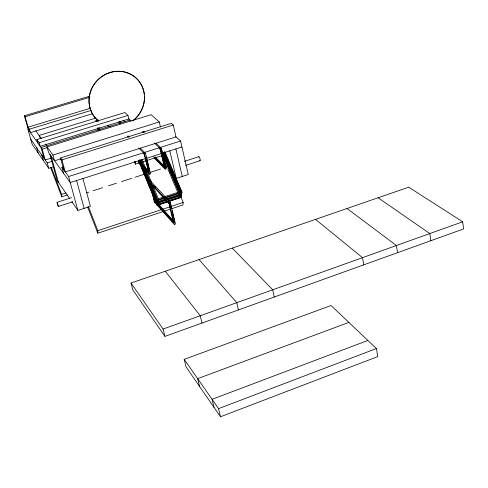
<?xml version="1.0" encoding="UTF-8"?>
<svg xmlns="http://www.w3.org/2000/svg" width="488" height="488" viewBox="0 0 488 488"><rect width="100%" height="100%" fill="white"/><g stroke="black" fill="none" stroke-linecap="round" stroke-linejoin="round"><path stroke-width="0.73" d="M162.162 152.768L183.214 202.422L182.774 205.033L97.801 233.209L97.82 230.696L88.511 206.784M157.386 199.738L157.148 201.764L153.092 191.973M165.914 199.946L157.392 202.752L157.709 200.092L151.597 185.379M181.024 194.986L180.59 197.396L158.386 204.716M164.846 151.811L181.987 192.113L181.109 197.463L169.092 201.422M71.541 197.683L57.072 202.343L57.419 204.228L58.365 206.454L72.822 201.788M58.365 206.454L57.072 202.343M220.503 416.764L377.785 356.588L376.413 348.548L331.065 305.506L184.196 359.339L186.087 366.982L220.503 416.764L218.563 408.627L184.196 359.339M218.563 408.627L376.413 348.548M367.873 340.441L212.073 399.318L214.006 407.364M348.865 322.403L197.664 378.651L199.574 386.49M164.938 336.378L463.6 228.921L462.673 221.802L408.7 187.203L131.016 283.058L132.797 289.884L164.938 336.378L163.084 329.052L131.016 283.058M163.084 329.052L462.673 221.802M174.246 224.382L175.46 223.974L170.294 202.288L150.487 180.944L149.328 181.316L154.385 202.062L174.246 224.382L169.074 202.691L149.328 181.316M97.82 230.696L161.504 209.608M162.949 209.132L183.214 202.422M165.157 199.086L158.045 201.434L152.146 187.118M166.579 198.628L180.09 194.181L162.699 153.183L180.084 194.175M165.908 199.714L157.99 202.319L158.252 200.153L164.035 198.256M167.347 199.238L181.024 194.736L181.56 191.68L174.417 174.875M167.335 199.482L181.548 194.804L163.687 152.732M157.929 202.813L165.841 200.208M167.28 199.738L180.944 195.237M157.728 204.063L166.926 201.038M168.342 200.568L179.657 196.841L167.774 168.787M159.198 204.685L167.677 201.892M169.074 202.691L170.294 202.288M163.37 197.128L158.362 198.769L152.811 185.416M164.798 196.658L180.523 191.491L163.931 152.427M157.709 200.092L164.133 197.982M165.56 197.512L181.987 192.113M165.481 197.78L181.377 192.553M154.385 202.062L155.544 201.684L173.466 221.747M71.809 201.654L77.86 210.407L90.396 206.332L82.936 178.523M173.069 175.235L176.253 178.419L188.252 174.515L180.584 141.02L175.485 136.463M86.736 192.791L88.901 192.095M93.245 190.698L102.651 187.673M108.434 185.806L116.394 183.244M121.457 181.615L131.583 178.358M135.2 177.193L145.333 173.929M150.395 172.301L160.521 169.043M165.584 167.414L167.756 166.713M184.397 161.357L198.866 156.703M138.22 162.333L149.383 174.198L150.511 173.838L145.552 153.415L140.337 148.12M154.068 157.978L165.151 169.116L166.268 168.756L161.443 148.37L156.02 143.173M185.58 165.377L200.037 160.711M67.551 194.95L61.769 196.804L61.616 194.389L65.972 192.992M181.951 146.992L70.248 182.567L48.593 152.524L47.025 146.882L151.152 114.698L159.277 121.963L160.442 126.941M140.745 162.443L135.682 164.059L135.139 161.876M142.911 161.754L145.802 160.833M147.248 160.369L163.876 155.068M63.397 166.926L61.945 167.384L68.594 176.522L180.584 141.02M138.702 147.949L144.411 153.775L145.552 153.415M154.367 143.002L160.314 148.73L161.443 148.37M60.524 157.966L171.331 123.348L173.258 125.026L175.997 136.921L65.227 171.898L61.927 159.857L60.524 157.966L63.812 169.952M30.701 139.165L47.214 162.852L52.265 161.272M61.098 158.759L54.565 160.802L52.966 155.05L47.025 146.882M61.927 159.857L173.258 125.026M51.008 158.197L45.225 160.003L42.194 149.188L27.785 128.881L32.147 144.277L48.727 168.262L53.082 166.896M52.966 155.05L159.277 121.963M129.967 120.072L41.023 147.541L44.048 158.313M42.194 149.188L47.275 147.614M39.162 142.74L127.966 115.424L128.844 118.987L40.175 146.339L39.162 142.74L36.874 139.537L124.94 112.527L127.966 115.424M95.91 118.029L39.113 135.408L39.931 137.537M95.38 120.835L98.247 119.957M96.654 121.372L98.106 120.926M90.664 108.177L28.048 127.179L25.095 116.742L24.4 115.79L90.036 96.051M27.352 126.197L29.463 129.161L91.158 110.404M92.781 113.637L30.445 132.638L29.463 129.161M25.095 116.742L89.627 97.319M378.09 197.774L429.818 233.563L430.837 240.712M347.029 208.492L396.433 245.519L397.555 252.686M315.51 219.374L362.511 257.658L363.737 264.856M144.637 132.242L143.551 131.205L142.478 131.54L143.557 132.583M128.326 118.486L130.998 121.067M159.149 148.553L160.223 149.584L164.474 167.512L153.726 156.746M122.891 120.164L124.507 121.762M155.178 156.892L164.114 165.816M169.885 172.05L171.477 173.643M155.153 157.636L164.682 167.171M129.399 137.006L128.356 135.951L127.27 136.286L128.307 137.348M143.277 153.543L144.338 154.629L148.712 172.587L138.379 161.632M232.282 248.105L272.737 289.799L274.232 297.052M139.507 161.449L141.075 163.102M142.118 164.206L143.679 165.859M144.722 166.957L148.376 170.812M139.312 161.986L148.474 171.684M154.696 186.27L155.727 187.386M173.313 220.771L155.617 201.007L151.426 183.799M199.037 259.579L236.79 302.67L238.4 309.947M165.286 271.23L200.245 315.748L201.977 323.05M60.622 158.966L61.952 160.766M35.783 130.833L41.45 138.61M45.378 143.997L46.683 145.79M69.65 198.531L57.12 180.401L49.849 154.269M164.596 151.768L166.975 157.368M167.573 158.771L173.819 173.472M163.761 152.354L181.255 193.559M163.657 153.214L180.828 193.669M162.534 153.098L180.822 196.225M163.614 158.972L167.177 167.384M142.002 159.405L145.802 168.543M146.973 171.355L151.646 182.603M141.124 160.155L149.853 181.176M140.794 159.765L149.822 181.506M139.751 159.814L151.64 188.478M139.739 160.186L151.603 188.795M153.336 192.986L157.392 202.752M139.696 160.491L152.152 190.527M153.885 194.718L157.075 202.398M139.519 160.149L140.678 162.937M141.544 165.029L151.658 189.423M154.836 197.091L157.154 202.672M138.659 160.528L153.086 195.346M154.818 199.525L155.684 201.617M138.409 160.326L153.574 196.939M156.489 203.978L157.075 205.387M119.786 121.268L120.652 123.373M119.767 121.677L120.347 123.08M118.883 121.634L119.749 123.732M99.216 127.703L100.071 129.814M98.198 127.807L99.046 129.899M98.35 128.252L98.918 129.656M98.155 128.033L99.009 130.137M97.301 127.954L98.149 130.046M97.368 128.442L97.942 129.857M87.614 207.028L97.801 233.209M51.313 167.384L61.616 194.389M50.429 167.067L61.769 196.804M24.4 115.79L28.328 129.649M41.761 155.031L43.255 160.345M36.874 139.537L37.881 143.112M36.71 147.791L38.186 153.012M47.214 162.852L48.727 168.262M51.118 156.026L58.407 182.268M68.594 176.522L77.86 210.407M61.945 167.384L63.574 173.307M76.598 180.542L84.137 208.37M135.005 161.748L135.359 163.187M134.779 161.504L135.493 164.383M134.804 162.016L135.164 163.486M144.411 153.775L149.383 174.198M151.213 183.903L155.544 201.684M146.199 157.069L149.761 171.733M170.19 203.002L171.221 207.327M172.081 210.932L174.143 219.582M174.484 221.021L174.826 222.467M161.363 149.102L165.517 166.664M160.314 148.73L165.151 169.116M169.812 150.859L176.253 178.419M175.887 148.925L182.262 176.467M198.677 156.929A2.105 0.488 72.1 0 1 199.488 157.484A2.105 0.488 72.1 0 1 200.239 160.064A2.105 0.488 72.1 0 1 199.69 160.399M97.99 120.609A28.56 26.956 -46.4 0 1 104.206 74.969A28.56 26.956 -46.4 0 1 144.277 94.562M144.417 96.728A28.56 26.956 -46.4 0 1 142.862 106.719M142.618 107.403A28.56 26.956 -46.4 0 1 133.785 119.914M109.281 126.215A28.56 26.956 -46.4 0 1 107.909 125.873M98.649 121.189A28.566 26.968 -46.4 0 1 97.405 80.435A28.566 26.968 -46.4 0 1 138.147 80.166A28.566 26.968 -46.4 0 1 132.754 120.963M110.8 126.612A28.566 26.968 -46.4 0 1 108.025 126.002M168.952 203.533L150.017 182.994L154.476 201.269L173.508 222.607L168.952 203.533"/></g></svg>
